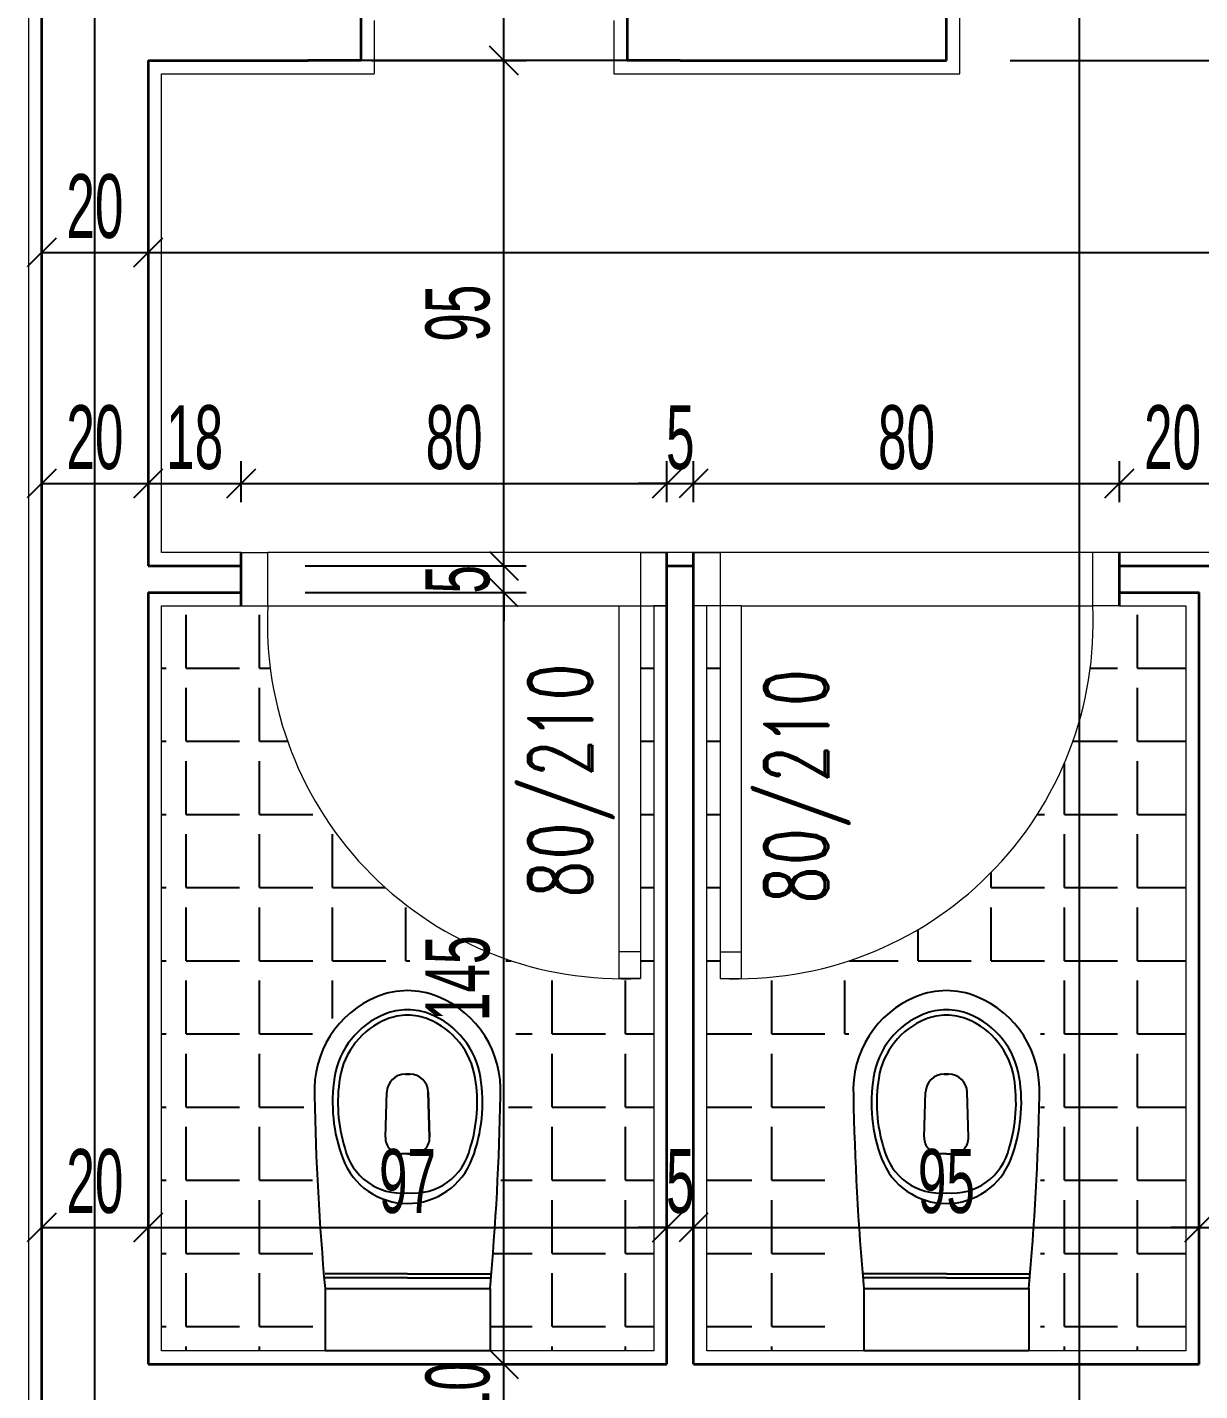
# Model space of a CAD drawing. Header units: inches. Extents: x -7543 to -822, y 102837 to 190349.
# Drawn here: x -835.9819 to -835.9379, y 102837.0437 to 102837.0949 of the extents above; entities that cross this region are included whole.
import ezdxf

# ---------------------------------------------------------------- set-up
doc = ezdxf.new("R2010")
doc.units = ezdxf.units.IN
doc.header["$MEASUREMENT"] = 0
doc.linetypes.add('__ZG_T_P__9', pattern=[22, 1, -10, 1, -10])
doc.linetypes.add('DASHDOTX2', pattern=[2, 1, -0.5, 0, -0.5])
doc.layers.get('0').update_dxf_attribs({"lineweight": 25})
doc.layers.get('Defpoints').update_dxf_attribs({"lineweight": 25})
for name, color, linetype, lineweight in [('AKS', 1, 'Continuous', 25), ('ICOL', 55, 'Continuous', 25), ('İZ DÜŞÜM', 253, 'Continuous', 20), ('SIVA', 150, 'Continuous', 15), ('TARAMA', 8, 'Continuous', 25)]:
    doc.layers.add(name, color=color, linetype=linetype, lineweight=lineweight)
for name, color, linetype, lineweight, true_color in [('DUVAR', 7, 'Continuous', 35, 0xfc4642), ('KAPI', 7, 'Continuous', 18, 0xffb360), ('PENCERE', 7, 'Continuous', 18, 0xffb360), ('TEFRİŞ', 7, 'Continuous', 25, 0x78462c)]:
    doc.layers.add(name, color=color, linetype=linetype, lineweight=lineweight, true_color=true_color)
doc.styles.add('OLCU', font='tromand.shx', dxfattribs={"width": 0.6, "height": 12})
doc.styles.add('st1', font='romandtw.shx', dxfattribs={"width": 0.7, "height": 40})

# ---------------------------------------------------------------- blocks, each defined once
blk = doc.blocks.new('_Oblique')
at = {"color": 0, "linetype": 'ByBlock', "lineweight": -2}
blk.add_line((-0.5, -0.5), (0.5, 0.5), dxfattribs=at)

msp = doc.modelspace()

# ---------------------------------------------------------------- linework, layer by layer
at = {"layer": 'AKS', "linetype": 'DASHDOTX2', "ltscale": 10}
for p, q in [((-835.9793919987517, 102836.7405371451), (-835.9793919987517, 102837.2268474742)), ((-835.9423919987518, 102836.7405371451), (-835.9423919987518, 102837.2268474742))]:
    msp.add_line(p, q, dxfattribs=at)
at = {"layer": 'Defpoints', "color": 6}
msp.add_line((-835.981391998751, 102836.7776839999), (-835.9813919641934, 102837.1276839999), dxfattribs=at)
at = {"layer": 'Defpoints', "color": 3}
for p, q in [((-835.9473919641938, 102837.1236848682), (-835.9473919641939, 102837.0936839998)), ((-835.9713919641938, 102837.0936839998), (-835.9773919987515, 102837.0936839998)), ((-835.9773919987515, 102837.0936839998), (-835.9773919987514, 102837.0746839998)), ((-835.9573919641938, 102837.0936839998), (-835.9713919641938, 102837.0936839998)), ((-835.9513919641938, 102837.0936839998), (-835.9573919641938, 102837.0936839998)), ((-835.9473919641939, 102837.0936839998), (-835.9513919641938, 102837.0936839998)), ((-835.9773919987514, 102837.0746839998), (-835.9738919987515, 102837.0746839998)), ((-835.9738919987515, 102837.0746839998), (-835.9738919987515, 102837.0736839999)), ((-835.9578919987514, 102837.0446839998), (-835.9578919987514, 102837.0746839998)), ((-835.9578919987514, 102837.0746839998), (-835.9568919987514, 102837.0746839998)), ((-835.9568919987514, 102837.0746839998), (-835.9568919987514, 102837.0446839998)), ((-835.9408919987515, 102837.0736839999), (-835.9408919987515, 102837.0746839998)), ((-835.9408919987515, 102837.0746839998), (-835.9368919987514, 102837.0746839998)), ((-835.9738919987515, 102837.0736839999), (-835.9773919987514, 102837.0736839999)), ((-835.9773919987514, 102837.0736839999), (-835.9773919987514, 102837.0446839998)), ((-835.9378919987514, 102837.0736839999), (-835.9408919987515, 102837.0736839999)), ((-835.9378919987514, 102837.0446839998), (-835.9378919987514, 102837.0736839999)), ((-835.9773919987514, 102837.0446839998), (-835.9578919987514, 102837.0446839998)), ((-835.9568919987514, 102837.0446839998), (-835.9378919987514, 102837.0446839998))]:
    msp.add_line(p, q, dxfattribs=at)
at = {"layer": 'DUVAR'}
for p, q in [((-835.9473919641939, 102837.0936839998), (-835.9473919641938, 102837.1236848682)), ((-835.9813919641938, 102837.1146839999), (-835.9813919641938, 102837.0936839998)), ((-835.9693919641938, 102837.0986839999), (-835.9693919641938, 102837.0936839998)), ((-835.9593919641939, 102837.0986839999), (-835.9593919641939, 102837.0936839998)), ((-835.9813919987514, 102837.0936848682), (-835.9813919987514, 102836.9756839999)), ((-835.9773919987515, 102837.0936839998), (-835.9773919987514, 102837.0746839998)), ((-835.9773919987515, 102837.0936839998), (-835.9713919641938, 102837.0936839998)), ((-835.9693919641938, 102837.0936839998), (-835.9713919641938, 102837.0936839998)), ((-835.9573919641938, 102837.0936839998), (-835.9593919641939, 102837.0936839998)), ((-835.9573919641938, 102837.0936839998), (-835.9513919641938, 102837.0936839998)), ((-835.9513919641938, 102837.0936839998), (-835.9473919641938, 102837.0936839998)), ((-835.9738919987515, 102837.0731839999), (-835.9738919987515, 102837.0751839999)), ((-835.9578919987514, 102837.0446839998), (-835.9578919987514, 102837.0751839999)), ((-835.9568919987514, 102837.0446839998), (-835.9568919987514, 102837.0751839999)), ((-835.9408919987515, 102837.0731839999), (-835.9408919987515, 102837.0751839999)), ((-835.9773919987515, 102837.0746839998), (-835.9738919987515, 102837.0746839998)), ((-835.9578919987514, 102837.0746839998), (-835.9568919987514, 102837.0746839998)), ((-835.9408919987515, 102837.0746839998), (-835.9368919987514, 102837.0746839998)), ((-835.9773919987514, 102837.0736839999), (-835.9773919987514, 102837.0446839998)), ((-835.9773919987515, 102837.0736839999), (-835.9738919987515, 102837.0736839999)), ((-835.9408919987515, 102837.0736839999), (-835.9378919987514, 102837.0736839999)), ((-835.9378919987514, 102837.0446839998), (-835.9378919987514, 102837.0736839999)), ((-835.9773919987515, 102837.0446839998), (-835.9578919987514, 102837.0446839998)), ((-835.9568919987514, 102837.0446839998), (-835.9378919987514, 102837.0446839998))]:
    msp.add_line(p, q, dxfattribs=at)
at = {"layer": 'ICOL'}
for p, q in [((-835.9640219560608, 102837.0936839998), (-835.9640219560608, 102837.0986839999)), ((-835.9640219560608, 102837.0746839998), (-835.9640219560608, 102837.0936839998)), ((-835.9813919987514, 102837.0864657603), (-835.9773919987514, 102837.0864657603)), ((-835.9773919987514, 102837.0864657603), (-835.8948919987515, 102837.0864657603)), ((-835.9813919987514, 102837.0777804834), (-835.9773919987514, 102837.0777804834)), ((-835.9773919987514, 102837.0777804834), (-835.9738919987515, 102837.0777804834)), ((-835.9738919987515, 102837.0777804834), (-835.9578919987514, 102837.0777804834)), ((-835.9578919987514, 102837.0777804834), (-835.9589719987514, 102837.0777804834)), ((-835.9578919987514, 102837.0777804834), (-835.9568919987514, 102837.0777804834)), ((-835.9568919987514, 102837.0777804834), (-835.9408919987515, 102837.0777804834)), ((-835.9568919987514, 102837.0777804834), (-835.9558119987514, 102837.0777804834)), ((-835.9408919987515, 102837.0777804834), (-835.9368919987514, 102837.0777804834)), ((-835.9640219560608, 102837.0746839998), (-835.9640219560608, 102837.0757639999)), ((-835.9640219560608, 102837.0736839999), (-835.9640219560608, 102837.0746839998)), ((-835.9640219560608, 102837.0736839999), (-835.9640219560608, 102837.0726039999)), ((-835.9640219560608, 102837.0446839998), (-835.9640219560608, 102837.0736839999)), ((-835.9813919987514, 102837.0498214228), (-835.9773919987514, 102837.0498214228)), ((-835.9773919987514, 102837.0498214228), (-835.9578919987514, 102837.0498214228)), ((-835.9578919987514, 102837.0498214228), (-835.9589719987514, 102837.0498214228)), ((-835.9578919987514, 102837.0498214228), (-835.9568919987514, 102837.0498214228)), ((-835.9568919987514, 102837.0498214228), (-835.9378919987514, 102837.0498214228)), ((-835.9568919987514, 102837.0498214228), (-835.9558119987514, 102837.0498214228)), ((-835.9378919987514, 102837.0498214228), (-835.9389719987514, 102837.0498214228)), ((-835.9378919987514, 102837.0498214228), (-835.9368919987514, 102837.0498214228)), ((-835.9640219560608, 102837.0446839998), (-835.9640219560608, 102837.0457639998)), ((-835.9640219560608, 102837.0426839999), (-835.9640219560608, 102837.0446839998))]:
    msp.add_line(p, q, dxfattribs=at)
at = {"layer": 'ICOL', "color": 53}
for p, q in [((-835.9689919641938, 102837.0936839998), (-835.9631819560608, 102837.0936839998)), ((-835.9689919641938, 102837.0936839998), (-835.9631819560608, 102837.0936839998)), ((-835.9449919641938, 102837.0936839998), (-835.9294578822542, 102837.0936839998)), ((-835.9449919641938, 102837.0936839998), (-835.9294578822542, 102837.0936839998)), ((-835.9813919987514, 102837.0856569048), (-835.9813919987514, 102837.0873057603)), ((-835.9773919987514, 102837.0856569048), (-835.9773919987514, 102837.0873057603)), ((-835.9773919987514, 102837.0856569048), (-835.9773919987514, 102837.0873057603)), ((-835.9813919987514, 102837.0801804834), (-835.9813919987514, 102837.0786204834)), ((-835.9773919987514, 102837.0801804834), (-835.9773919987514, 102837.0786204834)), ((-835.9773919987514, 102837.0801804834), (-835.9773919987514, 102837.0786204834)), ((-835.9738919987515, 102837.0770839999), (-835.9738919987515, 102837.0786204834)), ((-835.9738919987515, 102837.0770839999), (-835.9738919987515, 102837.0786204834)), ((-835.9578919987514, 102837.0770839999), (-835.9578919987514, 102837.0786204834)), ((-835.9578919987514, 102837.0770839999), (-835.9578919987514, 102837.0786204834)), ((-835.9568919987514, 102837.0770839999), (-835.9568919987514, 102837.0786204834)), ((-835.9568919987514, 102837.0770839999), (-835.9568919987514, 102837.0786204834)), ((-835.9408919987515, 102837.0770839999), (-835.9408919987515, 102837.0786204834)), ((-835.9408919987515, 102837.0770839999), (-835.9408919987515, 102837.0786204834)), ((-835.9714919987514, 102837.0746839998), (-835.9631819560608, 102837.0746839998)), ((-835.9714919987514, 102837.0746839998), (-835.9631819560608, 102837.0746839998)), ((-835.9714919987514, 102837.0736839999), (-835.9631819560608, 102837.0736839999)), ((-835.9714919987514, 102837.0736839999), (-835.9631819560608, 102837.0736839999)), ((-835.9378919987514, 102837.0509667915), (-835.9378919987514, 102837.0506614228)), ((-835.9378919987514, 102837.0509667915), (-835.9378919987514, 102837.0506614228)), ((-835.9813919987514, 102837.0489706339), (-835.9813919987514, 102837.0506614228)), ((-835.9773919987514, 102837.0489706339), (-835.9773919987514, 102837.0506614228)), ((-835.9773919987514, 102837.0489706339), (-835.9773919987514, 102837.0506614228)), ((-835.9578919987514, 102837.0507956863), (-835.9578919987514, 102837.0506614228)), ((-835.9578919987514, 102837.0507956863), (-835.9578919987514, 102837.0506614228)), ((-835.9568919987514, 102837.0507956863), (-835.9568919987514, 102837.0506614228)), ((-835.9568919987514, 102837.0507956863), (-835.9568919987514, 102837.0506614228)), ((-835.9642342131788, 102837.0446839998), (-835.9648619560608, 102837.0446839998)), ((-835.9642342131788, 102837.0446839998), (-835.9648619560608, 102837.0446839998))]:
    msp.add_line(p, q, dxfattribs=at)
at = {"layer": 'İZ DÜŞÜM', "linetype": '__ZG_T_P__9'}
msp.add_line((-835.981391998751, 102837.1276839999), (-835.981391998751, 102836.7776839999), dxfattribs=at)
at = {"layer": 'KAPI'}
for p, q in [((-835.9738919987515, 102837.0751839999), (-835.9728919987515, 102837.0751839999)), ((-835.9588919987514, 102837.0751839999), (-835.9728919987514, 102837.0751839999)), ((-835.9728919987515, 102837.0731839999), (-835.9728919987515, 102837.0751839999)), ((-835.9578919987514, 102837.0751839999), (-835.9588919987514, 102837.0751839999)), ((-835.9588919987514, 102837.0751839999), (-835.9588919987514, 102837.0731839999)), ((-835.9588919987514, 102837.0751839999), (-835.9578919987514, 102837.0751839999)), ((-835.9568919987514, 102837.0751839999), (-835.9558919987514, 102837.0751839999)), ((-835.9558919987514, 102837.0751839999), (-835.9568919987514, 102837.0751839999)), ((-835.9418919987514, 102837.0751839999), (-835.9558919987514, 102837.0751839999)), ((-835.9558919987514, 102837.0751839999), (-835.9558919987514, 102837.0731839999)), ((-835.9408919987515, 102837.0751839999), (-835.9418919987514, 102837.0751839999)), ((-835.9418919987514, 102837.0731839999), (-835.9418919987514, 102837.0751839999)), ((-835.9738919987515, 102837.0731839999), (-835.9728919987515, 102837.0731839999)), ((-835.9728919987515, 102837.0731839999), (-835.9596919987514, 102837.0731839999)), ((-835.9596919987514, 102837.0591839999), (-835.9596919987514, 102837.0731839999)), ((-835.9596919987514, 102837.0731839999), (-835.9578919987514, 102837.0731839999)), ((-835.9588919987514, 102837.0731839999), (-835.9588919987514, 102837.0591839999)), ((-835.9550919987514, 102837.0731839999), (-835.9568919987514, 102837.0731839999)), ((-835.9558919987514, 102837.0731839999), (-835.9558919987514, 102837.0591839999)), ((-835.9550919987514, 102837.0731839999), (-835.9418919987514, 102837.0731839999)), ((-835.9550919987514, 102837.0591839999), (-835.9550919987514, 102837.0731839999)), ((-835.9408919987515, 102837.0731839999), (-835.9418919987514, 102837.0731839999)), ((-835.9588919987514, 102837.0601839999), (-835.9596919987514, 102837.0601839999)), ((-835.9558919987514, 102837.0601839999), (-835.9550919987514, 102837.0601839999)), ((-835.9588919987514, 102837.0591839999), (-835.9596919987514, 102837.0591839999)), ((-835.9558919987514, 102837.0591839999), (-835.9550919987514, 102837.0591839999))]:
    msp.add_line(p, q, dxfattribs=at)
for centre, start, end in [((-835.9595434270584, 102837.0725325715), 177.2061051001043, 272.7938947862478), ((-835.9552405704444, 102837.0725325715), 267.2061052137522, 2.793894899895675)]:
    msp.add_arc(centre, 0.01336445753039286, start, end, dxfattribs=at)
at = {"layer": 'PENCERE'}
msp.add_line((-835.9593919641939, 102837.0936839998), (-835.9693919641938, 102837.0936839998), dxfattribs=at)
at = {"layer": 'SIVA'}
for p, q in [((-835.9468919641938, 102837.0931839999), (-835.9468919641938, 102837.1231848599)), ((-835.9818919641938, 102837.1146839999), (-835.9818919641938, 102837.0931839999)), ((-835.9688919641939, 102837.0951839999), (-835.9688919641939, 102837.0931839999)), ((-835.9598919641938, 102837.0951839999), (-835.9598919641938, 102837.0931839999)), ((-835.9818919987514, 102837.0941839999), (-835.9818919987514, 102836.9751839998)), ((-835.9768919987514, 102837.0931839999), (-835.9688919641939, 102837.0931839999)), ((-835.9768919987514, 102837.0751839999), (-835.9768919987514, 102837.0931839999)), ((-835.9598919641938, 102837.0931839999), (-835.9578919641938, 102837.0931839999)), ((-835.9578919641938, 102837.0931839999), (-835.9513919641938, 102837.0931839999)), ((-835.9513919641938, 102837.0931839999), (-835.9468919641938, 102837.0931839999)), ((-835.9738919987515, 102837.0751839999), (-835.9768919987514, 102837.0751839999)), ((-835.9568919987514, 102837.0751839999), (-835.9578919987514, 102837.0751839999)), ((-835.9368919987514, 102837.0751839999), (-835.9408919987515, 102837.0751839999)), ((-835.9768919987514, 102837.0451839999), (-835.9768919987514, 102837.0731839999)), ((-835.9768919987514, 102837.0731839999), (-835.9738919987515, 102837.0731839999)), ((-835.9583919987515, 102837.0731839999), (-835.9583919987514, 102837.0451839999)), ((-835.9578919987514, 102837.0731839999), (-835.9583919987515, 102837.0731839999)), ((-835.9563919987514, 102837.0731839999), (-835.9568919987514, 102837.0731839999)), ((-835.9563919987514, 102837.0451839999), (-835.9563919987514, 102837.0731839999)), ((-835.9408919987515, 102837.0731839999), (-835.9383919987514, 102837.0731839999)), ((-835.9408919987515, 102837.0731839999), (-835.939420234075, 102837.0731839999)), ((-835.9383919987514, 102837.0731839999), (-835.9383919987514, 102837.0451839999)), ((-835.9583919987514, 102837.0451839999), (-835.9768919987514, 102837.0451839999)), ((-835.9383919987514, 102837.0451839999), (-835.9563919987514, 102837.0451839999))]:
    msp.add_line(p, q, dxfattribs=at)
at = {"layer": 'TARAMA'}
for p, q in [((-835.9759567349521, 102837.0708468213), (-835.9759567349521, 102837.0728468213)), ((-835.9732067349521, 102837.0708468213), (-835.9732067349521, 102837.0728468213)), ((-835.9402067349521, 102837.0708468213), (-835.9402067349521, 102837.0728468213)), ((-835.9768919987514, 102837.0708468213), (-835.9767067349521, 102837.0708468213)), ((-835.9759567349521, 102837.0708468213), (-835.9739567349521, 102837.0708468213)), ((-835.9732067349521, 102837.0708468213), (-835.9728011407038, 102837.0708468213)), ((-835.9588919987515, 102837.0708468213), (-835.9583919987515, 102837.0708468213)), ((-835.9563919987514, 102837.0708468213), (-835.9558919987514, 102837.0708468213)), ((-835.9419828567991, 102837.0708468213), (-835.9409567349521, 102837.0708468213)), ((-835.9402067349521, 102837.0708468213), (-835.9383919987514, 102837.0708468213)), ((-835.9759567349521, 102837.0680968213), (-835.9759567349521, 102837.0700968213)), ((-835.9732067349521, 102837.0680968213), (-835.9732067349521, 102837.0700968213)), ((-835.9402067349521, 102837.0680968213), (-835.9402067349521, 102837.0700968213)), ((-835.9768919987514, 102837.0680968213), (-835.9767067349521, 102837.0680968213)), ((-835.9759567349521, 102837.0680968213), (-835.9739567349521, 102837.0680968213)), ((-835.9732067349521, 102837.0680968213), (-835.9721502841057, 102837.0680968213)), ((-835.9588919987515, 102837.0680968213), (-835.9583919987515, 102837.0680968213)), ((-835.9563919987514, 102837.0680968213), (-835.9558919987514, 102837.0680968213)), ((-835.9426337133972, 102837.0680968213), (-835.9423919987518, 102837.0680968213)), ((-835.9423919987518, 102837.0680968213), (-835.9409567349521, 102837.0680968213)), ((-835.9402067349521, 102837.0680968213), (-835.9383919987514, 102837.0680968213)), ((-835.9759567349521, 102837.0653468213), (-835.9759567349521, 102837.0673468213)), ((-835.9732067349521, 102837.0653468213), (-835.9732067349521, 102837.0673468213)), ((-835.9429567349521, 102837.0653468213), (-835.9429567349521, 102837.0672679623)), ((-835.9402067349521, 102837.0653468213), (-835.9402067349521, 102837.0673468213)), ((-835.9768919987514, 102837.0653468213), (-835.9767067349521, 102837.0653468213)), ((-835.9759567349521, 102837.0653468213), (-835.9739567349521, 102837.0653468213)), ((-835.9732067349521, 102837.0653468213), (-835.9712067349521, 102837.0653468213)), ((-835.9588919987515, 102837.0653468213), (-835.9583919987515, 102837.0653468213)), ((-835.9563919987514, 102837.0653468213), (-835.9558919987514, 102837.0653468213)), ((-835.9439723089052, 102837.0653468213), (-835.9437067349521, 102837.0653468213)), ((-835.9429567349521, 102837.0653468213), (-835.9423919987518, 102837.0653468213)), ((-835.9423919987518, 102837.0653468213), (-835.9409567349521, 102837.0653468213)), ((-835.9402067349521, 102837.0653468213), (-835.9383919987514, 102837.0653468213)), ((-835.9759567349521, 102837.0625968213), (-835.9759567349521, 102837.0645968213)), ((-835.9732067349521, 102837.0625968213), (-835.9732067349521, 102837.0645968213)), ((-835.9704567349521, 102837.0625968213), (-835.9704567349521, 102837.0645968213)), ((-835.9429567349521, 102837.0625968213), (-835.9429567349521, 102837.0645968213)), ((-835.9402067349521, 102837.0625968213), (-835.9402067349521, 102837.0645968213)), ((-835.9457067349522, 102837.0625968213), (-835.9457067349522, 102837.0631669586)), ((-835.9768919987514, 102837.0625968213), (-835.9767067349521, 102837.0625968213)), ((-835.9759567349521, 102837.0625968213), (-835.9739567349521, 102837.0625968213)), ((-835.9732067349521, 102837.0625968213), (-835.9712067349521, 102837.0625968213)), ((-835.9704567349521, 102837.0625968213), (-835.9684815248215, 102837.0625968213)), ((-835.9588919987515, 102837.0625968213), (-835.9583919987515, 102837.0625968213)), ((-835.9563919987514, 102837.0625968213), (-835.9558919987514, 102837.0625968213)), ((-835.9457067349522, 102837.0625968213), (-835.9437067349521, 102837.0625968213)), ((-835.9429567349521, 102837.0625968213), (-835.9423919987518, 102837.0625968213)), ((-835.9423919987518, 102837.0625968213), (-835.9409567349521, 102837.0625968213)), ((-835.9402067349521, 102837.0625968213), (-835.9383919987514, 102837.0625968213)), ((-835.9759567349521, 102837.0598468213), (-835.9759567349521, 102837.0618468213)), ((-835.9732067349521, 102837.0598468213), (-835.9732067349521, 102837.0618468213)), ((-835.9704567349521, 102837.0598468213), (-835.9704567349521, 102837.0618468213)), ((-835.9677067349521, 102837.0598468213), (-835.9677067349521, 102837.0618468213)), ((-835.9457067349522, 102837.0598468213), (-835.9457067349522, 102837.0618468213)), ((-835.9429567349521, 102837.0598468213), (-835.9429567349521, 102837.0618468213)), ((-835.9402067349521, 102837.0598468213), (-835.9402067349521, 102837.0618468213)), ((-835.9484567349521, 102837.0598468213), (-835.9484567349521, 102837.0610178722)), ((-835.9768919987514, 102837.0598468213), (-835.9767067349521, 102837.0598468213)), ((-835.9759567349521, 102837.0598468213), (-835.9739567349521, 102837.0598468213)), ((-835.9732067349521, 102837.0598468213), (-835.9712067349521, 102837.0598468213)), ((-835.9704567349521, 102837.0598468213), (-835.9684567349522, 102837.0598468213)), ((-835.9677067349521, 102837.0598468213), (-835.9675499560608, 102837.0598468213)), ((-835.9639499560608, 102837.0598468213), (-835.963748241576, 102837.0598468213)), ((-835.9588919987515, 102837.0598468213), (-835.9583919987515, 102837.0598468213)), ((-835.9563919987514, 102837.0598468213), (-835.9558919987514, 102837.0598468213)), ((-835.9510357559269, 102837.0598468213), (-835.9492067349521, 102837.0598468213)), ((-835.9484567349521, 102837.0598468213), (-835.9464567349521, 102837.0598468213)), ((-835.9457067349522, 102837.0598468213), (-835.9437067349521, 102837.0598468213)), ((-835.9429567349521, 102837.0598468213), (-835.9423919987518, 102837.0598468213)), ((-835.9423919987518, 102837.0598468213), (-835.9409567349521, 102837.0598468213)), ((-835.9402067349521, 102837.0598468213), (-835.9383919987514, 102837.0598468213)), ((-835.9759567349521, 102837.0570968213), (-835.9759567349521, 102837.0590968213)), ((-835.9732067349521, 102837.0570968213), (-835.9732067349521, 102837.0590968213)), ((-835.9704567349521, 102837.0576691237), (-835.9704567349521, 102837.0590968213)), ((-835.9622067349521, 102837.0570968213), (-835.9622067349521, 102837.0590968213)), ((-835.9594567349521, 102837.0570968213), (-835.9594567349521, 102837.0590968213)), ((-835.9539567349522, 102837.0570968213), (-835.9539567349522, 102837.0590968213)), ((-835.9512067349522, 102837.0570968213), (-835.9512067349522, 102837.0590968213)), ((-835.9429567349521, 102837.0570968213), (-835.9429567349521, 102837.0590968213)), ((-835.9402067349521, 102837.0570968213), (-835.9402067349521, 102837.0590968213)), ((-835.9668620097702, 102837.0576495103), (-835.9668620087701, 102837.0576495099)), ((-835.9668620087701, 102837.0576495099), (-835.9668620097702, 102837.0576495103)), ((-835.9768919987514, 102837.0570968213), (-835.9767067349521, 102837.0570968213)), ((-835.9759567349521, 102837.0570968213), (-835.9739567349521, 102837.0570968213)), ((-835.9732067349521, 102837.0570968213), (-835.9712155071963, 102837.0570968213)), ((-835.9635761998298, 102837.0570968213), (-835.9629567349521, 102837.0570968213)), ((-835.9622067349521, 102837.0570968213), (-835.9602067349522, 102837.0570968213)), ((-835.9594567349521, 102837.0570968213), (-835.9583919987515, 102837.0570968213)), ((-835.9563919987514, 102837.0570968213), (-835.9547067349521, 102837.0570968213)), ((-835.9539567349522, 102837.0570968213), (-835.9519567349521, 102837.0570968213)), ((-835.9512067349522, 102837.0570968213), (-835.9510623126188, 102837.0570968213)), ((-835.9438578506682, 102837.0570968213), (-835.9437067349521, 102837.0570968213)), ((-835.9429567349521, 102837.0570968213), (-835.9423919987518, 102837.0570968213)), ((-835.9423919987518, 102837.0570968213), (-835.9409567349521, 102837.0570968213)), ((-835.9402067349521, 102837.0570968213), (-835.9383919987514, 102837.0570968213)), ((-835.9759567349521, 102837.0543468213), (-835.9759567349521, 102837.0563468213)), ((-835.9732067349521, 102837.0543468213), (-835.9732067349521, 102837.0563468213)), ((-835.9622067349521, 102837.0543468213), (-835.9622067349521, 102837.0563468213)), ((-835.9594567349521, 102837.0543468213), (-835.9594567349521, 102837.0563468213)), ((-835.9539567349522, 102837.0543468213), (-835.9539567349522, 102837.0563468213)), ((-835.9429567349521, 102837.0543468213), (-835.9429567349521, 102837.0563468213)), ((-835.9402067349521, 102837.0543468213), (-835.9402067349521, 102837.0563468213)), ((-835.9677233472282, 102837.0555840845), (-835.9676419987522, 102837.0555840845)), ((-835.9677233472282, 102837.0555840845), (-835.9676419987522, 102837.0555840845)), ((-835.9676419987522, 102837.0555840845), (-835.9675606502763, 102837.0555840845)), ((-835.9676419987522, 102837.0555840845), (-835.9675606502763, 102837.0555840845)), ((-835.9684736026119, 102837.0532081787), (-835.9684230365885, 102837.0549049363)), ((-835.9684736026119, 102837.0532081787), (-835.9684230365885, 102837.0549049363)), ((-835.9668609609158, 102837.0549049363), (-835.9668103948924, 102837.0532081787)), ((-835.9668609609158, 102837.0549049363), (-835.9668103948924, 102837.0532081787)), ((-835.9768919987514, 102837.0543468213), (-835.9767067349521, 102837.0543468213)), ((-835.9759567349521, 102837.0543468213), (-835.9739567349521, 102837.0543468213)), ((-835.9732067349521, 102837.0543468213), (-835.9715338902195, 102837.0543468213)), ((-835.9638535680649, 102837.0543468213), (-835.9629567349521, 102837.0543468213)), ((-835.9622067349521, 102837.0543468213), (-835.9602067349522, 102837.0543468213)), ((-835.9594567349521, 102837.0543468213), (-835.9583919987515, 102837.0543468213)), ((-835.9563919987514, 102837.0543468213), (-835.9547067349521, 102837.0543468213)), ((-835.9539567349522, 102837.0543468213), (-835.9519567349521, 102837.0543468213)), ((-835.9438578506682, 102837.0543468213), (-835.9437067349521, 102837.0543468213)), ((-835.9429567349521, 102837.0543468213), (-835.9423919987518, 102837.0543468213)), ((-835.9423919987518, 102837.0543468213), (-835.9409567349521, 102837.0543468213)), ((-835.9402067349521, 102837.0543468213), (-835.9383919987514, 102837.0543468213)), ((-835.9759567349521, 102837.0515968213), (-835.9759567349521, 102837.0535968213)), ((-835.9732067349521, 102837.0515968213), (-835.9732067349521, 102837.0535968213)), ((-835.9622067349521, 102837.0515968213), (-835.9622067349521, 102837.0535968213)), ((-835.9594567349521, 102837.0515968213), (-835.9594567349521, 102837.0535968213)), ((-835.9539567349522, 102837.0515968213), (-835.9539567349522, 102837.0535968213)), ((-835.9429567349521, 102837.0515968213), (-835.9429567349521, 102837.0535968213)), ((-835.9402067349521, 102837.0515968213), (-835.9402067349521, 102837.0535968213)), ((-835.967641998752, 102837.0525903057), (-835.9678738688743, 102837.0525903057)), ((-835.967641998752, 102837.0525903057), (-835.9678738688743, 102837.0525903057)), ((-835.9674101286298, 102837.0525903057), (-835.967641998752, 102837.0525903057)), ((-835.9674101286298, 102837.0525903057), (-835.967641998752, 102837.0525903057)), ((-835.9768919987514, 102837.0515968213), (-835.9767067349521, 102837.0515968213)), ((-835.9759567349521, 102837.0515968213), (-835.9739567349521, 102837.0515968213)), ((-835.9732067349521, 102837.0515968213), (-835.9712148377092, 102837.0515968213)), ((-835.9641309362999, 102837.0515968213), (-835.9629567349521, 102837.0515968213)), ((-835.9622067349521, 102837.0515968213), (-835.9602067349522, 102837.0515968213)), ((-835.9594567349521, 102837.0515968213), (-835.9583919987515, 102837.0515968213)), ((-835.9563919987514, 102837.0515968213), (-835.9547067349521, 102837.0515968213)), ((-835.9539567349522, 102837.0515968213), (-835.9519567349521, 102837.0515968213)), ((-835.9438578506682, 102837.0515968213), (-835.9437067349521, 102837.0515968213)), ((-835.9429567349521, 102837.0515968213), (-835.9423919987518, 102837.0515968213)), ((-835.9423919987518, 102837.0515968213), (-835.9409567349521, 102837.0515968213)), ((-835.9402067349521, 102837.0515968213), (-835.9383919987514, 102837.0515968213)), ((-835.9759567349521, 102837.0488468213), (-835.9759567349521, 102837.0508468213)), ((-835.9732067349521, 102837.0488468213), (-835.9732067349521, 102837.0508468213)), ((-835.9622067349521, 102837.0488468213), (-835.9622067349521, 102837.0508468213)), ((-835.9594567349521, 102837.0488468213), (-835.9594567349521, 102837.0508468213)), ((-835.9539567349522, 102837.0488468213), (-835.9539567349522, 102837.0508468213)), ((-835.9429567349521, 102837.0488468213), (-835.9429567349521, 102837.0508468213)), ((-835.9402067349521, 102837.0488468213), (-835.9402067349521, 102837.0508468213)), ((-835.9768919987514, 102837.0488468213), (-835.9767067349521, 102837.0488468213)), ((-835.9759567349521, 102837.0488468213), (-835.9739567349521, 102837.0488468213)), ((-835.9732067349521, 102837.0488468213), (-835.9712067349521, 102837.0488468213)), ((-835.9644083045349, 102837.0488468213), (-835.9629567349521, 102837.0488468213)), ((-835.9622067349521, 102837.0488468213), (-835.9602067349522, 102837.0488468213)), ((-835.9594567349521, 102837.0488468213), (-835.9583919987515, 102837.0488468213)), ((-835.9563919987514, 102837.0488468213), (-835.9547067349521, 102837.0488468213)), ((-835.9539567349522, 102837.0488468213), (-835.9519567349521, 102837.0488468213)), ((-835.9438578506682, 102837.0488468213), (-835.9437067349521, 102837.0488468213)), ((-835.9429567349521, 102837.0488468213), (-835.9423919987518, 102837.0488468213)), ((-835.9423919987518, 102837.0488468213), (-835.9409567349521, 102837.0488468213)), ((-835.9402067349521, 102837.0488468213), (-835.9383919987514, 102837.0488468213)), ((-835.9759567349521, 102837.0460968213), (-835.9759567349521, 102837.0480968213)), ((-835.9732067349521, 102837.0460968213), (-835.9732067349521, 102837.0480968213)), ((-835.9622067349521, 102837.0460968213), (-835.9622067349521, 102837.0480968213)), ((-835.9594567349521, 102837.0460968213), (-835.9594567349521, 102837.0480968213)), ((-835.9539567349522, 102837.0460968213), (-835.9539567349522, 102837.0480968213)), ((-835.9429567349521, 102837.0460968213), (-835.9429567349521, 102837.0480968213)), ((-835.9402067349521, 102837.0460968213), (-835.9402067349521, 102837.0480968213)), ((-835.9707419987515, 102837.0475212942), (-835.9645419987517, 102837.0475212942)), ((-835.9707419987517, 102837.0475212942), (-835.9645419987517, 102837.0475212942)), ((-835.9768919987514, 102837.0460968213), (-835.9767067349521, 102837.0460968213)), ((-835.9759567349521, 102837.0460968213), (-835.9739567349521, 102837.0460968213)), ((-835.9732067349521, 102837.0460968213), (-835.9712067349521, 102837.0460968213)), ((-835.9645419987517, 102837.0460968213), (-835.9629567349521, 102837.0460968213)), ((-835.9622067349521, 102837.0460968213), (-835.9602067349522, 102837.0460968213)), ((-835.9594567349521, 102837.0460968213), (-835.9583919987515, 102837.0460968213)), ((-835.9563919987514, 102837.0460968213), (-835.9547067349521, 102837.0460968213)), ((-835.9539567349522, 102837.0460968213), (-835.9519567349521, 102837.0460968213)), ((-835.9438578506682, 102837.0460968213), (-835.9437067349521, 102837.0460968213)), ((-835.9429567349521, 102837.0460968213), (-835.9423919987518, 102837.0460968213)), ((-835.9423919987518, 102837.0460968213), (-835.9409567349521, 102837.0460968213)), ((-835.9402067349521, 102837.0460968213), (-835.9383919987514, 102837.0460968213)), ((-835.9759567349521, 102837.0451839999), (-835.9759567349521, 102837.0453468213)), ((-835.9732067349521, 102837.0451839999), (-835.9732067349521, 102837.0453468213)), ((-835.9622067349521, 102837.0451839999), (-835.9622067349521, 102837.0453468213)), ((-835.9594567349521, 102837.0451839999), (-835.9594567349521, 102837.0453468213)), ((-835.9539567349522, 102837.0451839999), (-835.9539567349522, 102837.0453468213)), ((-835.9429567349521, 102837.0451839999), (-835.9429567349521, 102837.0453468213)), ((-835.9402067349521, 102837.0451839999), (-835.9402067349521, 102837.0453468213))]:
    msp.add_line(p, q, dxfattribs=at)
for centre, radius, start, end in [((-835.9676419987522, 102837.0557212942), 0.003000000000014552, 90.00000000651376, 112.0243128190836), ((-835.9676419987524, 102837.0557212942), 0.002999999999997149, 67.97568719183265, 90.00000000325691), ((-835.9673419987522, 102837.0549796744), 0.003800000000000615, 112.0243128190836, 183.1128974846568), ((-835.9676419986375, 102837.0557212942), 0.002999999999999879, 67.97541900581527, 67.97593286128179), ((-835.9679419987835, 102837.0549796744), 0.003800000000004819, 67.97547299805109, 67.97587871528032), ((-835.9679419987523, 102837.0549796744), 0.003800000000003649, 356.8871025153432, 67.97568719183265), ((-835.9679419986732, 102837.0549796744), 0.002879999935594588, 67.97543932807312, 67.97592485351923), ((-835.9676419986138, 102837.0557212942), 0.002079999953494237, 67.97534596142114, 67.97601821740692), ((-835.9676419984394, 102837.0557212942), 0.002079999894974833, 67.97569526863474, 67.97599297768804), ((-835.9676419984394, 102837.0557212942), 0.002079999894974833, 67.97569526863474, 67.97599297768804), ((-835.9677233472282, 102837.0548840845), 0.0007000000000039198, 90.00000000325691, 178.2930014410922), ((-835.9677233472282, 102837.0548840845), 0.0007000000000039198, 90.00000000325691, 178.2930014410922), ((-835.9675606502763, 102837.0548840845), 0.0006999999999970897, 1.706998558907759, 90.00000000651376), ((-835.9675606502763, 102837.0548840845), 0.0006999999999970897, 1.706998558907759, 90.00000000651376), ((-835.8711526068106, 102837.0565740846), 0.1000000000000012, 181.0318174598075, 185.1939775776234), ((-836.0641313906942, 102837.0565740845), 0.09999999999999776, 354.8060224223766, 358.9681825401926), ((-835.9678738688744, 102837.0531903057), 0.0005999999999970897, 178.2930014410922, 270.0000000032569), ((-835.9678738688744, 102837.0531903057), 0.0005999999999970897, 178.2930014410922, 270.0000000032569), ((-835.9674101286298, 102837.0531903057), 0.0006000000000048379, 270.0000000065137, 1.706998558907759), ((-835.9674101286298, 102837.0531903057), 0.0006000000000048379, 270.0000000065137, 1.706998558907759)]:
    msp.add_arc(centre, radius, start, end, dxfattribs=at)
at = {"layer": 'TEFRİŞ'}
for p, q in [((-835.9677233472282, 102837.0555840845), (-835.9676419987522, 102837.0555840845)), ((-835.9676419987522, 102837.0555840845), (-835.9677233472282, 102837.0555840845)), ((-835.9676419987522, 102837.0555840845), (-835.9675606502763, 102837.0555840845)), ((-835.9675606502763, 102837.0555840845), (-835.9676419987522, 102837.0555840845)), ((-835.9474733472283, 102837.0555840845), (-835.9473919987523, 102837.0555840845)), ((-835.9473919987523, 102837.0555840845), (-835.9474733472283, 102837.0555840845)), ((-835.9473919987523, 102837.0555840845), (-835.9473106502763, 102837.0555840845)), ((-835.9473106502763, 102837.0555840845), (-835.9473919987523, 102837.0555840845)), ((-835.9684736026119, 102837.0532081787), (-835.9684230365885, 102837.0549049363)), ((-835.9668103948924, 102837.0532081787), (-835.9668609609158, 102837.0549049363)), ((-835.9482236026118, 102837.0532081787), (-835.9481730365886, 102837.0549049363)), ((-835.9465603948923, 102837.0532081787), (-835.9466109609159, 102837.0549049363)), ((-835.967641998752, 102837.0525903057), (-835.9678738688743, 102837.0525903057)), ((-835.967641998752, 102837.0525903057), (-835.9674101286298, 102837.0525903057)), ((-835.9473919987521, 102837.0525903057), (-835.9476238688744, 102837.0525903057)), ((-835.9473919987521, 102837.0525903057), (-835.9471601286298, 102837.0525903057)), ((-835.9676419987517, 102837.0480812942), (-835.9707419987517, 102837.0480812942)), ((-835.9676419987517, 102837.0479212942), (-835.9707419987517, 102837.0479212942)), ((-835.9676419987517, 102837.0480812942), (-835.9645419987517, 102837.0480812942)), ((-835.9676419987517, 102837.0479212942), (-835.9645419987517, 102837.0479212942)), ((-835.9473919987518, 102837.0480812942), (-835.9504919987517, 102837.0480812942)), ((-835.9473919987516, 102837.0479212942), (-835.9504919987517, 102837.0479212942)), ((-835.9473919987518, 102837.0480812942), (-835.9442919987517, 102837.0480812942)), ((-835.9473919987516, 102837.0479212942), (-835.9442919987516, 102837.0479212942)), ((-835.9707419987517, 102837.0475212942), (-835.9645419987517, 102837.0475212942)), ((-835.9707419987517, 102837.0475212942), (-835.9707419987515, 102837.0451839999)), ((-835.9645419987517, 102837.0475212942), (-835.9645419987514, 102837.0451839999)), ((-835.9504919987517, 102837.0475212942), (-835.9442919987516, 102837.0475212942)), ((-835.9504919987517, 102837.0475212942), (-835.9504919987514, 102837.0451839999)), ((-835.9442919987516, 102837.0475212942), (-835.9442919987514, 102837.0451839999)), ((-835.9645419987514, 102837.0451839999), (-835.9707419987515, 102837.0451839999)), ((-835.9442919987514, 102837.0451839999), (-835.9504919987514, 102837.0451839999))]:
    msp.add_line(p, q, dxfattribs=at)
for centre, radius, start, end in [((-835.9676419987522, 102837.0557212942), 0.002999999999999686, 90.00000000325691, 112.0243128190836), ((-835.9676419987522, 102837.0557212942), 0.003, 67.97568718923613, 90.00000000325691), ((-835.9473919987523, 102837.0557212942), 0.002999999999999686, 90.00000000325691, 112.0243128190836), ((-835.9473919987523, 102837.0557212942), 0.003, 67.97568718923613, 90.00000000325691), ((-835.9673419987522, 102837.0549796744), 0.003800000000000387, 112.0243128190836, 183.1128974846568), ((-835.9679419987523, 102837.0549796744), 0.003800000000000321, 356.8871025153432, 67.97568718923613), ((-835.9470919987523, 102837.0549796744), 0.003800000000000387, 112.0243128190836, 183.1128974846568), ((-835.9476919987522, 102837.0549796744), 0.003800000000000321, 356.8871025153432, 67.97568718923613), ((-835.9673419987522, 102837.0549796744), 0.003080000000000055, 112.0243128190836, 170.8719213117155), ((-835.9673419987522, 102837.0549796744), 0.002880000000000015, 112.0243128190836, 170.8719213117155), ((-835.9676419987522, 102837.0557212942), 0.002280000000000032, 90.00000000325691, 112.0243128190836), ((-835.9676419987522, 102837.0557212942), 0.002079999999999601, 90.00000000325691, 112.0243128190836), ((-835.9676419987522, 102837.0557212942), 0.002279999999998836, 67.97568718923613, 90.00000000325691), ((-835.9676419987522, 102837.0557212942), 0.002079999999998836, 67.97568718923613, 90.00000000325691), ((-835.9679419987523, 102837.0549796744), 0.002880000000000237, 9.128078688305113, 67.97568718923613), ((-835.9679419987523, 102837.0549796744), 0.003080000000000259, 9.128078688305113, 67.97568718923613), ((-835.9470919987523, 102837.0549796744), 0.003080000000000055, 112.0243128190836, 170.8719213117155), ((-835.9470919987523, 102837.0549796744), 0.002880000000000015, 112.0243128190836, 170.8719213117155), ((-835.9473919987523, 102837.0557212942), 0.002280000000000032, 90.00000000325691, 112.0243128190836), ((-835.9473919987523, 102837.0557212942), 0.002079999999999601, 90.00000000325691, 112.0243128190836), ((-835.9473919987523, 102837.0557212942), 0.002279999999998836, 67.97568718923613, 90.00000000325691), ((-835.9473919987523, 102837.0557212942), 0.002079999999998836, 67.97568718923613, 90.00000000325691), ((-835.9476919987522, 102837.0549796744), 0.002880000000000237, 9.128078688305113, 67.97568718923613), ((-835.9476919987522, 102837.0549796744), 0.003080000000000259, 9.128078688305113, 67.97568718923613), ((-835.9644589771044, 102837.0545164399), 0.005999999999999987, 170.8719213117155, 200.57991166466), ((-835.9677233472282, 102837.0548840845), 0.0007000000000007363, 90.00000000325691, 178.2930014410922), ((-835.9675606502763, 102837.0548840845), 0.0007000000000000001, 1.706998558907759, 90.00000000325691), ((-835.9708250204001, 102837.0545164399), 0.006000000000000269, 339.4200883354774, 9.128078688305113), ((-835.9442089771044, 102837.0545164399), 0.005999999999999987, 170.8719213117155, 200.57991166466), ((-835.9474733472282, 102837.0548840845), 0.0007000000000007363, 90.00000000325691, 178.2930014410922), ((-835.9473106502762, 102837.0548840845), 0.0007000000000000001, 1.706998558907759, 90.00000000325691), ((-835.9505750204, 102837.0545164399), 0.006000000000000269, 339.4200883354774, 9.128078688305113), ((-835.9644589771044, 102837.0545164399), 0.00580000000000038, 170.8719213117155, 197.1273121050987), ((-835.9708250204001, 102837.0545164399), 0.005800000000000227, 342.8726878949781, 9.128078688305113), ((-835.9442089771044, 102837.0545164399), 0.00580000000000038, 170.8719213117155, 197.1273121050987), ((-835.9505750204, 102837.0545164399), 0.005800000000000227, 342.8726878949781, 9.128078688305113), ((-835.8711526068106, 102837.0565740846), 0.100000000000001, 181.0318174598075, 185.1939775776234), ((-836.0641313906942, 102837.0565740845), 0.1000000000000007, 354.8060224223766, 358.9681825401926), ((-835.8509026068106, 102837.0565740846), 0.100000000000001, 181.0318174598075, 185.1939775776234), ((-836.0438813906942, 102837.0565740845), 0.1000000000000007, 354.8060224223766, 358.9681825401926), ((-835.9678738688744, 102837.0531903057), 0.0006000000000000001, 178.2930014410922, 270.0000000032569), ((-835.9674101286298, 102837.0531903057), 0.0006000000000001178, 270.0000000032569, 1.706998558907759), ((-835.9476238688744, 102837.0531903057), 0.0006000000000000001, 178.2930014410922, 270.0000000032569), ((-835.9471601286298, 102837.0531903057), 0.0006000000000001178, 270.0000000032569, 1.706998558907759), ((-835.9676419987521, 102837.0533212942), 0.0026, 200.57991166466, 270.0000000032569), ((-835.9678598302971, 102837.0533104834), 0.002199999999999919, 193.1932557503188, 275.6824145708149), ((-835.9674241672071, 102837.0533104834), 0.002200000000000397, 264.317585438843, 346.806744249711), ((-835.9676419987521, 102837.0533212942), 0.002600000000000704, 270.0000000032569, 339.4200883354774), ((-835.9473919987521, 102837.0533212942), 0.0026, 200.57991166466, 270.0000000032569), ((-835.9476098302971, 102837.0533104834), 0.002199999999999919, 193.1932557503188, 275.6824145708149), ((-835.9471741672071, 102837.0533104834), 0.002200000000000397, 264.317585438843, 346.806744249711), ((-835.9473919987521, 102837.0533212942), 0.002600000000000704, 270.0000000032569, 339.4200883354774)]:
    msp.add_arc(centre, radius, start, end, dxfattribs=at)

# ---------------------------------------------------------------- block references
at = {"layer": 'ICOL'}
for p, xscale, yscale, zscale, rotation in [((-835.9640219560608, 102837.0936839998), 0.001080000001820736, 0.001080000001820736, 0.001080000001820736, 270), ((-835.9640219560608, 102837.0936839998), 0.001080000001820736, 0.001080000001820736, 0.001080000001820736, 90), ((-835.9813919987514, 102837.0864657603), 0.001080000000001746, 0.001080000000001746, 0.001080000000001746, 180), ((-835.9773919987514, 102837.0864657603), 0.001080000000001746, 0.001080000000001746, 0.001080000000001746, 180), ((-835.9813919987514, 102837.0777804834), 0.001080000000001746, 0.001080000000001746, 0.001080000000001746, 180), ((-835.9773919987514, 102837.0777804834), 0.001080000000001746, 0.001080000000001746, 0.001080000000001746, 180), ((-835.9738919987515, 102837.0777804834), 0.001080000000001746, 0.001080000000001746, 0.001080000000001746, 180), ((-835.9568919987514, 102837.0777804834), 0.001080000000001746, 0.001080000000001746, 0.001080000000001746, 180), ((-835.9568919987514, 102837.0777804834), 0.001080000000001746, 0.001080000000001746, 0.001080000000001746, 180), ((-835.9408919987515, 102837.0777804834), 0.001080000000001746, 0.001080000000001746, 0.001080000000001746, 180), ((-835.9640219560608, 102837.0746839998), 0.001080000001820736, 0.001080000001820736, 0.001080000001820736, 270), ((-835.9640219560608, 102837.0746839998), 0.001080000001820736, 0.001080000001820736, 0.001080000001820736, 270), ((-835.9640219560608, 102837.0736839999), 0.001080000001820736, 0.001080000001820736, 0.001080000001820736, 90), ((-835.9640219560608, 102837.0736839999), 0.001080000001820736, 0.001080000001820736, 0.001080000001820736, 90), ((-835.9813919987514, 102837.0498214228), 0.001080000000001746, 0.001080000000001746, 0.001080000000001746, 180), ((-835.9773919987514, 102837.0498214228), 0.001080000000001746, 0.001080000000001746, 0.001080000000001746, 180), ((-835.9568919987514, 102837.0498214228), 0.001080000000001746, 0.001080000000001746, 0.001080000000001746, 180), ((-835.9568919987514, 102837.0498214228), 0.001080000000001746, 0.001080000000001746, 0.001080000000001746, 180), ((-835.9640219560608, 102837.0446839998), 0.001080000001820736, 0.001080000001820736, 0.001080000001820736, 270), ((-835.9640219560608, 102837.0446839998), 0.001080000001820736, 0.001080000001820736, 0.001080000001820736, 270)]:
    msp.add_blockref('_Oblique', p, dxfattribs=dict(at, xscale=xscale, yscale=yscale, zscale=zscale, rotation=rotation))
at = {"layer": 'ICOL', "xscale": 0.001080000000001746, "yscale": 0.001080000000001746, "zscale": 0.001080000000001746}
for p in [(-835.9773919987514, 102837.0864657603), (-835.9773919987514, 102837.0777804834), (-835.9738919987515, 102837.0777804834), (-835.9578919987514, 102837.0777804834), (-835.9578919987514, 102837.0777804834), (-835.9408919987515, 102837.0777804834), (-835.9773919987514, 102837.0498214228), (-835.9578919987514, 102837.0498214228), (-835.9578919987514, 102837.0498214228), (-835.9378919987514, 102837.0498214228), (-835.9378919987514, 102837.0498214228)]:
    msp.add_blockref('_Oblique', p, dxfattribs=at)

# ---------------------------------------------------------------- texts
at = {"layer": 'ICOL', "char_height": 0.0024, "attachment_point": 5, "style": 'OLCU'}
for s, insert in [('\\A1;20', (-835.9793919987515, 102837.0881937603)), ('\\A1;20', (-835.9793919987515, 102837.0795084834)), ('\\A1;18', (-835.9756419987514, 102837.0795084834)), ('\\A1;80', (-835.9658919987514, 102837.0795084834)), ('\\A1;5', (-835.9573919987514, 102837.0795084834)), ('\\A1;80', (-835.9488919987514, 102837.0795084834)), ('\\A1;20', (-835.9388919987514, 102837.0795084834)), ('\\A1;20', (-835.9793919987515, 102837.0515494228)), ('\\A1;97', (-835.9676419987514, 102837.0515494228)), ('\\A1;5', (-835.9573919987514, 102837.0515494228)), ('\\A1;95', (-835.9473919987514, 102837.0515494228))]:
    msp.add_mtext(s, dxfattribs=dict(at, insert=insert))
at = {"layer": 'ICOL', "char_height": 0.0024, "attachment_point": 5, "rotation": 90, "style": 'OLCU'}
for s, insert in [('\\A1;95', (-835.9657499560608, 102837.0841839999)), ('\\A1;5', (-835.9657499560608, 102837.0741839999)), ('\\A1;145', (-835.9657499560608, 102837.0591839999)), ('\\A1;10', (-835.9657499560608, 102837.0436839999))]:
    msp.add_mtext(s, dxfattribs=dict(at, insert=insert))
at = {"layer": 'KAPI', "style": 'st1', "width": 0.7}
for p in [(-835.9607081753625, 102837.0621882467), (-835.9518393491231, 102837.0619726793)]:
    msp.add_text('80/210', height=0.0024, rotation=90, dxfattribs=at).set_placement(p)

doc.saveas('drawing.dxf')
